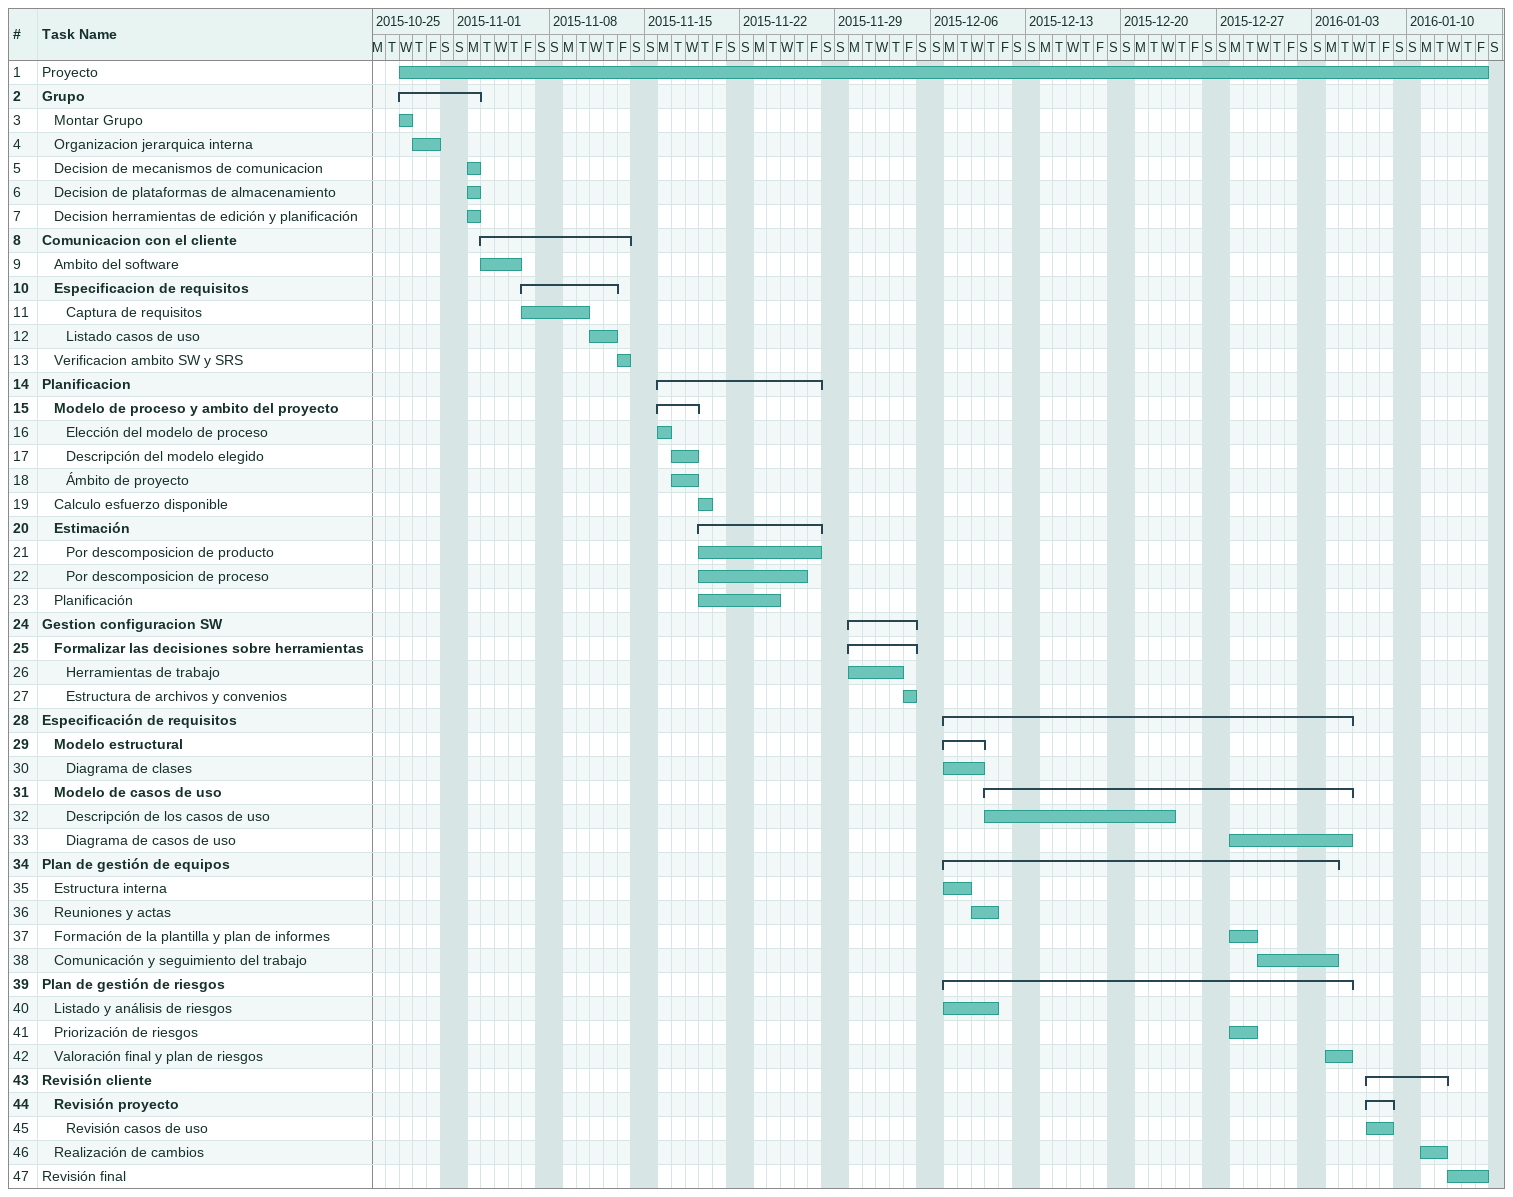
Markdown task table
| ID | Level | Task | Start | Finish |
|---|---|---|---|---|
| 1 | 1 | Proyecto | 2015-10-28 | 2016-01-15 |
| 2 | 1 | **Grupo** | 2015-10-28 | 2015-11-02 |
| 3 | 2 | Montar Grupo | 2015-10-28 | 2015-10-28 |
| 4 | 2 | Organizacion jerarquica interna | 2015-10-29 | 2015-10-30 |
| 5 | 2 | Decision de mecanismos de comunicacion | 2015-11-02 | 2015-11-02 |
| 6 | 2 | Decision de plataformas de almacenamiento | 2015-11-02 | 2015-11-02 |
| 7 | 2 | Decision herramientas de edición y planificación | 2015-11-02 | 2015-11-02 |
| 8 | 1 | **Comunicacion con el cliente** | 2015-11-03 | 2015-11-13 |
| 9 | 2 | Ambito del software | 2015-11-03 | 2015-11-05 |
| 10 | 2 | **Especificacion de requisitos** | 2015-11-06 | 2015-11-12 |
| 11 | 3 | Captura de requisitos | 2015-11-06 | 2015-11-10 |
| 12 | 3 | Listado casos de uso | 2015-11-11 | 2015-11-12 |
| 13 | 2 | Verificacion ambito SW y SRS | 2015-11-13 | 2015-11-13 |
| 14 | 1 | **Planificacion** | 2015-11-16 | 2015-11-27 |
| 15 | 2 | **Modelo de proceso y ambito del proyecto** | 2015-11-16 | 2015-11-18 |
| 16 | 3 | Elección del modelo de proceso | 2015-11-16 | 2015-11-16 |
| 17 | 3 | Descripción del modelo elegido | 2015-11-17 | 2015-11-18 |
| 18 | 3 | Ámbito de proyecto | 2015-11-17 | 2015-11-18 |
| 19 | 2 | Calculo esfuerzo disponible | 2015-11-19 | 2015-11-19 |
| 20 | 2 | **Estimación** | 2015-11-19 | 2015-11-27 |
| 21 | 3 | Por descomposicion de producto | 2015-11-19 | 2015-11-27 |
| 22 | 3 | Por descomposicion de proceso | 2015-11-19 | 2015-11-26 |
| 23 | 2 | Planificación | 2015-11-19 | 2015-11-24 |
| 24 | 1 | **Gestion configuracion SW** | 2015-11-30 | 2015-12-04 |
| 25 | 2 | **Formalizar las decisiones sobre herramientas** | 2015-11-30 | 2015-12-04 |
| 26 | 3 | Herramientas de trabajo | 2015-11-30 | 2015-12-03 |
| 27 | 3 | Estructura de archivos y convenios | 2015-12-04 | 2015-12-04 |
| 28 | 1 | **Especificación de requisitos** | 2015-12-07 | 2016-01-05 |
| 29 | 2 | **Modelo estructural** | 2015-12-07 | 2015-12-09 |
| 30 | 3 | Diagrama de clases | 2015-12-07 | 2015-12-09 |
| 31 | 2 | **Modelo de casos de uso** | 2015-12-10 | 2016-01-05 |
| 32 | 3 | Descripción de los casos de uso | 2015-12-10 | 2015-12-23 |
| 33 | 3 | Diagrama de casos de uso | 2015-12-28 | 2016-01-05 |
| 34 | 1 | **Plan de gestión de equipos** | 2015-12-07 | 2016-01-04 |
| 35 | 2 | Estructura interna | 2015-12-07 | 2015-12-08 |
| 36 | 2 | Reuniones y actas | 2015-12-09 | 2015-12-10 |
| 37 | 2 | Formación de la plantilla y plan de informes | 2015-12-28 | 2015-12-29 |
| 38 | 2 | Comunicación y seguimiento del trabajo | 2015-12-30 | 2016-01-04 |
| 39 | 1 | **Plan de gestión de riesgos** | 2015-12-07 | 2016-01-05 |
| 40 | 2 | Listado y análisis de riesgos | 2015-12-07 | 2015-12-10 |
| 41 | 2 | Priorización de riesgos | 2015-12-28 | 2015-12-29 |
| 42 | 2 | Valoración final y plan de riesgos | 2016-01-04 | 2016-01-05 |
| 43 | 1 | **Revisión cliente** | 2016-01-07 | 2016-01-12 |
| 44 | 2 | **Revisión proyecto** | 2016-01-07 | 2016-01-08 |
| 45 | 3 | Revisión casos de uso | 2016-01-07 | 2016-01-08 |
| 46 | 2 | Realización de cambios | 2016-01-11 | 2016-01-12 |
| 47 | 1 | Revisión final | 2016-01-13 | 2016-01-15 |
